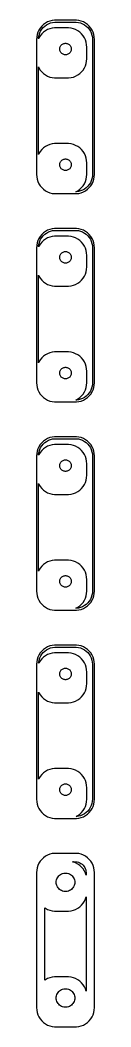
# Model space of a CAD drawing. Header units: metres. Extents: x -8 to 8, y 248 to 508.
import ezdxf

# ---------------------------------------------------------------- set-up
doc = ezdxf.new("R2010")
doc.units = ezdxf.units.M

msp = doc.modelspace()

# ---------------------------------------------------------------- linework, layer by layer
for p, q in [((-6.54507, 506.439), (-6.88153, 505.909)), ((-6.14484, 506.923), (-6.54507, 506.439)), ((-5.68712, 507.353), (-6.14484, 506.923)), ((-6.14056, 506.145), (-5.78035, 506.58)), ((-5.78035, 506.58), (-5.36839, 506.967)), ((-5.17912, 507.722), (-5.68712, 507.353)), ((-5.36839, 506.967), (-4.91121, 507.299)), ((-4.62889, 508.024), (-5.17912, 507.722)), ((-4.91121, 507.299), (-4.416, 507.572)), ((-4.04507, 508.255), (-4.62889, 508.024)), ((-4.416, 507.572), (-3.89056, 507.78)), ((-3.4369, 508.411), (-4.04507, 508.255)), ((-3.4369, 506.411), (-4.04507, 506.255)), ((-3.89056, 507.78), (-3.3432, 507.92)), ((-2.81395, 508.49), (-3.4369, 508.411)), ((-2.81395, 506.49), (-3.4369, 506.411)), ((-3.3432, 507.92), (-2.78255, 507.991)), ((2.81395, 508.49), (-2.81395, 508.49)), ((0.81395, 506.49), (-2.81395, 506.49)), ((-2.78255, 507.991), (2.78255, 507.991)), ((1.4369, 506.411), (0.81395, 506.49)), ((2.04507, 506.255), (1.4369, 506.411)), ((2.78255, 507.991), (3.3432, 507.92)), ((3.4369, 508.411), (2.81395, 508.49)), ((3.3432, 507.92), (3.89056, 507.78)), ((4.04507, 508.255), (3.4369, 508.411)), ((3.89056, 507.78), (4.416, 507.572)), ((4.62889, 508.024), (4.04507, 508.255)), ((4.416, 507.572), (4.91121, 507.299)), ((5.17912, 507.722), (4.62889, 508.024)), ((4.91121, 507.299), (5.36839, 506.967)), ((5.68712, 507.353), (5.17912, 507.722)), ((5.36839, 506.967), (5.78035, 506.58)), ((6.14484, 506.923), (5.68712, 507.353)), ((5.78035, 506.58), (6.14056, 506.145)), ((6.54507, 506.439), (6.14484, 506.923)), ((6.88153, 505.909), (6.54507, 506.439)), ((-7.46057, 504.127), (-7.5, 503.5)), ((-7.34291, 504.743), (-7.46057, 504.127)), ((-7.14888, 505.341), (-7.34291, 504.743)), ((-6.88153, 505.909), (-7.14888, 505.341)), ((-6.98859, 503.681), (-6.96451, 504.064)), ((-6.88153, 503.909), (-6.98859, 503.681)), ((-6.96451, 504.064), (-6.85861, 504.619)), ((-6.54507, 504.439), (-6.88153, 503.909)), ((-6.85861, 504.619), (-6.68399, 505.157)), ((-6.68399, 505.157), (-6.44337, 505.668)), ((-6.14484, 504.923), (-6.54507, 504.439)), ((-6.44337, 505.668), (-6.14056, 506.145)), ((-5.68712, 505.353), (-6.14484, 504.923)), ((-5.17912, 505.722), (-5.68712, 505.353)), ((-4.62889, 506.024), (-5.17912, 505.722)), ((-4.04507, 506.255), (-4.62889, 506.024)), ((2.62889, 506.024), (2.04507, 506.255)), ((3.17912, 505.722), (2.62889, 506.024)), ((3.68712, 505.353), (3.17912, 505.722)), ((4.14484, 504.923), (3.68712, 505.353)), ((4.54507, 504.439), (4.14484, 504.923)), ((4.88153, 503.909), (4.54507, 504.439)), ((5.14888, 503.341), (4.88153, 503.909)), ((6.14056, 506.145), (6.44337, 505.668)), ((6.44337, 505.668), (6.68399, 505.157)), ((6.68399, 505.157), (6.85861, 504.619)), ((6.85861, 504.619), (6.96451, 504.064)), ((7.14888, 505.341), (6.88153, 505.909)), ((6.96451, 504.064), (7, 503.5)), ((7.34291, 504.743), (7.14888, 505.341)), ((7.46057, 504.127), (7.34291, 504.743)), ((7.5, 503.5), (7.46057, 504.127)), ((-7.5, 503.5), (-7.5, 468.5)), ((-1.5, 501), (-1.48816, 501.188)), ((-1.48816, 501.188), (-1.45287, 501.373)), ((-1.45287, 501.373), (-1.39465, 501.552)), ((-1.39465, 501.552), (-1.31445, 501.723)), ((-1.31445, 501.723), (-1.21352, 501.882)), ((-1.21352, 501.882), (-1.09344, 502.027)), ((-1.09344, 502.027), (-0.956131, 502.156)), ((-0.956131, 502.156), (-0.803726, 502.266)), ((-0.803726, 502.266), (-0.638657, 502.357)), ((-0.638657, 502.357), (-0.463516, 502.427)), ((-0.463516, 502.427), (-0.281067, 502.473)), ((-0.281067, 502.473), (-0.094177, 502.497)), ((-0.094177, 502.497), (0.094177, 502.497)), ((0.094177, 502.497), (0.281067, 502.473)), ((0.281067, 502.473), (0.463516, 502.427)), ((0.463516, 502.427), (0.638657, 502.357)), ((0.638657, 502.357), (0.803726, 502.266)), ((0.803726, 502.266), (0.956131, 502.156)), ((0.956131, 502.156), (1.09344, 502.027)), ((1.09344, 502.027), (1.21352, 501.882)), ((1.21352, 501.882), (1.31445, 501.723)), ((1.31445, 501.723), (1.39465, 501.552)), ((1.39465, 501.552), (1.45287, 501.373)), ((1.45287, 501.373), (1.48816, 501.188)), ((1.48816, 501.188), (1.5, 501)), ((5.34291, 502.743), (5.14888, 503.341)), ((5.46057, 502.127), (5.34291, 502.743)), ((5.5, 501.5), (5.46057, 502.127)), ((5.5, 498.5), (5.5, 501.5)), ((7, 503.5), (7, 468.5)), ((7.5, 468.5), (7.5, 503.5)), ((-1.48816, 500.812), (-1.5, 501)), ((-1.45287, 500.627), (-1.48816, 500.812)), ((-1.39465, 500.448), (-1.45287, 500.627)), ((-1.31445, 500.277), (-1.39465, 500.448)), ((-1.21352, 500.118), (-1.31445, 500.277)), ((-1.09344, 499.973), (-1.21352, 500.118)), ((-0.956131, 499.844), (-1.09344, 499.973)), ((-0.803726, 499.734), (-0.956131, 499.844)), ((-0.638657, 499.643), (-0.803726, 499.734)), ((-0.463516, 499.573), (-0.638657, 499.643)), ((-0.281067, 499.527), (-0.463516, 499.573)), ((-0.094177, 499.503), (-0.281067, 499.527)), ((0.094177, 499.503), (-0.094177, 499.503)), ((0.281067, 499.527), (0.094177, 499.503)), ((0.463516, 499.573), (0.281067, 499.527)), ((0.638657, 499.643), (0.463516, 499.573)), ((0.803726, 499.734), (0.638657, 499.643)), ((0.956131, 499.844), (0.803726, 499.734)), ((1.09344, 499.973), (0.956131, 499.844)), ((1.21352, 500.118), (1.09344, 499.973)), ((1.31445, 500.277), (1.21352, 500.118)), ((1.39465, 500.448), (1.31445, 500.277)), ((1.45287, 500.627), (1.39465, 500.448)), ((1.48816, 500.812), (1.45287, 500.627)), ((1.5, 501), (1.48816, 500.812)), ((5.46057, 497.873), (5.5, 498.5)), ((-7, 473.657), (-7, 496.343)), ((-7, 496.343), (-6.88153, 496.091)), ((-6.88153, 496.091), (-6.54507, 495.561)), ((4.54507, 495.561), (4.88153, 496.091)), ((4.88153, 496.091), (5.14888, 496.659)), ((5.14888, 496.659), (5.34291, 497.257)), ((5.34291, 497.257), (5.46057, 497.873)), ((-6.54507, 495.561), (-6.14484, 495.077)), ((-6.14484, 495.077), (-5.68712, 494.647)), ((-5.68712, 494.647), (-5.17912, 494.278)), ((-5.17912, 494.278), (-4.62889, 493.976)), ((-4.62889, 493.976), (-4.04507, 493.745)), ((-4.04507, 493.745), (-3.4369, 493.589)), ((-3.4369, 493.589), (-2.81395, 493.51)), ((-2.81395, 493.51), (0.81395, 493.51)), ((0.81395, 493.51), (1.4369, 493.589)), ((1.4369, 493.589), (2.04507, 493.745)), ((2.04507, 493.745), (2.62889, 493.976)), ((2.62889, 493.976), (3.17912, 494.278)), ((3.17912, 494.278), (3.68712, 494.647)), ((3.68712, 494.647), (4.14484, 495.077)), ((4.14484, 495.077), (4.54507, 495.561)), ((-5.68712, 475.353), (-6.14484, 474.923)), ((-5.17912, 475.722), (-5.68712, 475.353)), ((-4.62889, 476.024), (-5.17912, 475.722)), ((-4.04507, 476.255), (-4.62889, 476.024)), ((-3.4369, 476.411), (-4.04507, 476.255)), ((-2.81395, 476.49), (-3.4369, 476.411)), ((0.81395, 476.49), (-2.81395, 476.49)), ((1.4369, 476.411), (0.81395, 476.49)), ((2.04507, 476.255), (1.4369, 476.411)), ((2.62889, 476.024), (2.04507, 476.255)), ((3.17912, 475.722), (2.62889, 476.024)), ((3.68712, 475.353), (3.17912, 475.722)), ((4.14484, 474.923), (3.68712, 475.353)), ((-6.88153, 473.909), (-7, 473.657)), ((-6.54507, 474.439), (-6.88153, 473.909)), ((-6.14484, 474.923), (-6.54507, 474.439)), ((-0.638657, 472.357), (-0.463516, 472.427)), ((-0.463516, 472.427), (-0.281067, 472.473)), ((-0.281067, 472.473), (-0.094177, 472.497)), ((-0.094177, 472.497), (0.094177, 472.497)), ((0.094177, 472.497), (0.281067, 472.473)), ((0.281067, 472.473), (0.463516, 472.427)), ((0.463516, 472.427), (0.638657, 472.357)), ((4.54507, 474.439), (4.14484, 474.923)), ((4.88153, 473.909), (4.54507, 474.439)), ((5.14888, 473.341), (4.88153, 473.909)), ((5.34291, 472.743), (5.14888, 473.341)), ((5.46057, 472.127), (5.34291, 472.743)), ((-1.5, 471), (-1.48816, 471.188)), ((-1.48816, 470.812), (-1.5, 471)), ((-1.48816, 471.188), (-1.45287, 471.373)), ((-1.45287, 470.627), (-1.48816, 470.812)), ((-1.45287, 471.373), (-1.39465, 471.552)), ((-1.39465, 470.448), (-1.45287, 470.627)), ((-1.39465, 471.552), (-1.31445, 471.723)), ((-1.31445, 470.277), (-1.39465, 470.448)), ((-1.31445, 471.723), (-1.21352, 471.882)), ((-1.21352, 470.118), (-1.31445, 470.277)), ((-1.21352, 471.882), (-1.09344, 472.027)), ((-1.09344, 469.973), (-1.21352, 470.118)), ((-1.09344, 472.027), (-0.956131, 472.156)), ((-0.956131, 469.844), (-1.09344, 469.973)), ((-0.956131, 472.156), (-0.803726, 472.266)), ((-0.803726, 469.734), (-0.956131, 469.844)), ((-0.803726, 472.266), (-0.638657, 472.357)), ((0.638657, 472.357), (0.803726, 472.266)), ((0.803726, 472.266), (0.956131, 472.156)), ((0.956131, 469.844), (0.803726, 469.734)), ((0.956131, 472.156), (1.09344, 472.027)), ((1.09344, 469.973), (0.956131, 469.844)), ((1.09344, 472.027), (1.21352, 471.882)), ((1.21352, 470.118), (1.09344, 469.973)), ((1.21352, 471.882), (1.31445, 471.723)), ((1.31445, 470.277), (1.21352, 470.118)), ((1.31445, 471.723), (1.39465, 471.552)), ((1.39465, 470.448), (1.31445, 470.277)), ((1.39465, 471.552), (1.45287, 471.373)), ((1.45287, 470.627), (1.39465, 470.448)), ((1.45287, 471.373), (1.48816, 471.188)), ((1.48816, 470.812), (1.45287, 470.627)), ((1.48816, 471.188), (1.5, 471)), ((1.5, 471), (1.48816, 470.812)), ((5.5, 471.5), (5.46057, 472.127)), ((5.5, 468.5), (5.5, 471.5)), ((-7.5, 468.5), (-7.46057, 467.873)), ((-7.46057, 467.873), (-7.34291, 467.257)), ((-7.34291, 467.257), (-7.14888, 466.659)), ((-0.638657, 469.643), (-0.803726, 469.734)), ((-0.463516, 469.573), (-0.638657, 469.643)), ((-0.281067, 469.527), (-0.463516, 469.573)), ((-0.094177, 469.503), (-0.281067, 469.527)), ((0.094177, 469.503), (-0.094177, 469.503)), ((0.281067, 469.527), (0.094177, 469.503)), ((0.463516, 469.573), (0.281067, 469.527)), ((0.638657, 469.643), (0.463516, 469.573)), ((0.803726, 469.734), (0.638657, 469.643)), ((5.14888, 466.659), (5.34291, 467.257)), ((5.34291, 467.257), (5.46057, 467.873)), ((5.46057, 467.873), (5.5, 468.5)), ((6.85861, 467.381), (6.68399, 466.843)), ((6.96451, 467.936), (6.85861, 467.381)), ((7, 468.5), (6.96451, 467.936)), ((7.14888, 466.659), (7.34291, 467.257)), ((7.34291, 467.257), (7.46057, 467.873)), ((7.46057, 467.873), (7.5, 468.5)), ((-7.14888, 466.659), (-6.88153, 466.091)), ((-6.88153, 466.091), (-6.54507, 465.561)), ((-6.54507, 465.561), (-6.14484, 465.077)), ((-6.14484, 465.077), (-5.68712, 464.647)), ((-5.68712, 464.647), (-5.17912, 464.278)), ((3.17912, 464.278), (3.68712, 464.647)), ((3.68712, 464.647), (4.14484, 465.077)), ((4.14484, 465.077), (4.54507, 465.561)), ((4.91121, 464.701), (4.416, 464.428)), ((4.54507, 465.561), (4.88153, 466.091)), ((4.88153, 466.091), (5.14888, 466.659)), ((5.36839, 465.033), (4.91121, 464.701)), ((5.17912, 464.278), (5.68712, 464.647)), ((5.78035, 465.42), (5.36839, 465.033)), ((5.68712, 464.647), (6.14484, 465.077)), ((6.14056, 465.855), (5.78035, 465.42)), ((6.44337, 466.332), (6.14056, 465.855)), ((6.14484, 465.077), (6.54507, 465.561)), ((6.68399, 466.843), (6.44337, 466.332)), ((6.54507, 465.561), (6.88153, 466.091)), ((6.88153, 466.091), (7.14888, 466.659)), ((-5.17912, 464.278), (-4.62889, 463.976)), ((-4.62889, 463.976), (-4.04507, 463.745)), ((-4.04507, 463.745), (-3.4369, 463.589)), ((-3.4369, 463.589), (-2.81395, 463.51)), ((-2.81395, 463.51), (2.81395, 463.51)), ((2.68895, 464.009), (3.17912, 464.278)), ((2.78255, 464.009), (2.68895, 464.009)), ((3.3432, 464.08), (2.78255, 464.009)), ((2.81395, 463.51), (3.4369, 463.589)), ((3.89056, 464.22), (3.3432, 464.08)), ((3.4369, 463.589), (4.04507, 463.745)), ((4.416, 464.428), (3.89056, 464.22)), ((4.04507, 463.745), (4.62889, 463.976)), ((4.62889, 463.976), (5.17912, 464.278)), ((-4.04507, 454.255), (-4.62889, 454.024)), ((-3.4369, 454.411), (-4.04507, 454.255)), ((-2.81395, 454.49), (-3.4369, 454.411)), ((2.81395, 454.49), (-2.81395, 454.49)), ((3.4369, 454.411), (2.81395, 454.49)), ((4.04507, 454.255), (3.4369, 454.411)), ((4.62889, 454.024), (4.04507, 454.255)), ((-6.88153, 451.909), (-7.14888, 451.341)), ((-6.54507, 452.439), (-6.88153, 451.909)), ((-6.68399, 451.157), (-6.44337, 451.668)), ((-6.14484, 452.923), (-6.54507, 452.439)), ((-6.44337, 451.668), (-6.14056, 452.145)), ((-5.68712, 453.353), (-6.14484, 452.923)), ((-6.14056, 452.145), (-5.78035, 452.58)), ((-5.78035, 452.58), (-5.36839, 452.967)), ((-5.17912, 453.722), (-5.68712, 453.353)), ((-5.17912, 451.722), (-5.68712, 451.353)), ((-5.36839, 452.967), (-4.91121, 453.299)), ((-4.62889, 454.024), (-5.17912, 453.722)), ((-4.62889, 452.024), (-5.17912, 451.722)), ((-4.91121, 453.299), (-4.416, 453.572)), ((-4.04507, 452.255), (-4.62889, 452.024)), ((-4.416, 453.572), (-3.89056, 453.78)), ((-3.4369, 452.411), (-4.04507, 452.255)), ((-3.89056, 453.78), (-3.3432, 453.92)), ((-2.81395, 452.49), (-3.4369, 452.411)), ((-3.3432, 453.92), (-2.78255, 453.991)), ((0.81395, 452.49), (-2.81395, 452.49)), ((-2.78255, 453.991), (2.78255, 453.991)), ((1.4369, 452.411), (0.81395, 452.49)), ((2.04507, 452.255), (1.4369, 452.411)), ((2.62889, 452.024), (2.04507, 452.255)), ((3.17912, 451.722), (2.62889, 452.024)), ((2.78255, 453.991), (3.3432, 453.92)), ((3.68712, 451.353), (3.17912, 451.722)), ((3.3432, 453.92), (3.89056, 453.78)), ((3.89056, 453.78), (4.416, 453.572)), ((4.416, 453.572), (4.91121, 453.299)), ((5.17912, 453.722), (4.62889, 454.024)), ((4.91121, 453.299), (5.36839, 452.967)), ((5.68712, 453.353), (5.17912, 453.722)), ((5.36839, 452.967), (5.78035, 452.58)), ((6.14484, 452.923), (5.68712, 453.353)), ((5.78035, 452.58), (6.14056, 452.145)), ((6.14056, 452.145), (6.44337, 451.668)), ((6.54507, 452.439), (6.14484, 452.923)), ((6.44337, 451.668), (6.68399, 451.157)), ((6.88153, 451.909), (6.54507, 452.439)), ((7.14888, 451.341), (6.88153, 451.909)), ((-7.46057, 450.127), (-7.5, 449.5)), ((-7.5, 449.5), (-7.5, 414.5)), ((-7.34291, 450.743), (-7.46057, 450.127)), ((-7.14888, 451.341), (-7.34291, 450.743)), ((-6.98859, 449.681), (-6.96451, 450.064)), ((-6.88153, 449.909), (-6.98859, 449.681)), ((-6.96451, 450.064), (-6.85861, 450.619)), ((-6.54507, 450.439), (-6.88153, 449.909)), ((-6.85861, 450.619), (-6.68399, 451.157)), ((-6.14484, 450.923), (-6.54507, 450.439)), ((-5.68712, 451.353), (-6.14484, 450.923)), ((4.14484, 450.923), (3.68712, 451.353)), ((4.54507, 450.439), (4.14484, 450.923)), ((4.88153, 449.909), (4.54507, 450.439)), ((5.14888, 449.341), (4.88153, 449.909)), ((5.34291, 448.743), (5.14888, 449.341)), ((6.68399, 451.157), (6.85861, 450.619)), ((6.85861, 450.619), (6.96451, 450.064)), ((6.96451, 450.064), (7, 449.5)), ((7, 449.5), (7, 414.5)), ((7.34291, 450.743), (7.14888, 451.341)), ((7.46057, 450.127), (7.34291, 450.743)), ((7.5, 449.5), (7.46057, 450.127)), ((7.5, 414.5), (7.5, 449.5)), ((-1.5, 447), (-1.48816, 447.188)), ((-1.48816, 446.812), (-1.5, 447)), ((-1.48816, 447.188), (-1.45287, 447.373)), ((-1.45287, 446.627), (-1.48816, 446.812)), ((-1.45287, 447.373), (-1.39465, 447.552)), ((-1.39465, 446.448), (-1.45287, 446.627)), ((-1.39465, 447.552), (-1.31445, 447.723)), ((-1.31445, 446.277), (-1.39465, 446.448)), ((-1.31445, 447.723), (-1.21352, 447.882)), ((-1.21352, 446.118), (-1.31445, 446.277)), ((-1.21352, 447.882), (-1.09344, 448.027)), ((-1.09344, 448.027), (-0.956131, 448.156)), ((-0.956131, 448.156), (-0.803726, 448.266)), ((-0.803726, 448.266), (-0.638657, 448.357)), ((-0.638657, 448.357), (-0.463516, 448.427)), ((-0.463516, 448.427), (-0.281067, 448.473)), ((-0.281067, 448.473), (-0.094177, 448.497)), ((-0.094177, 448.497), (0.094177, 448.497)), ((0.094177, 448.497), (0.281067, 448.473)), ((0.281067, 448.473), (0.463516, 448.427)), ((0.463516, 448.427), (0.638657, 448.357)), ((0.638657, 448.357), (0.803726, 448.266)), ((0.803726, 448.266), (0.956131, 448.156)), ((0.956131, 448.156), (1.09344, 448.027)), ((1.09344, 448.027), (1.21352, 447.882)), ((1.21352, 447.882), (1.31445, 447.723)), ((1.31445, 446.277), (1.21352, 446.118)), ((1.31445, 447.723), (1.39465, 447.552)), ((1.39465, 446.448), (1.31445, 446.277)), ((1.39465, 447.552), (1.45287, 447.373)), ((1.45287, 446.627), (1.39465, 446.448)), ((1.45287, 447.373), (1.48816, 447.188)), ((1.48816, 446.812), (1.45287, 446.627)), ((1.48816, 447.188), (1.5, 447)), ((1.5, 447), (1.48816, 446.812)), ((5.46057, 448.127), (5.34291, 448.743)), ((5.5, 447.5), (5.46057, 448.127)), ((5.5, 444.5), (5.5, 447.5)), ((-1.09344, 445.973), (-1.21352, 446.118)), ((-0.956131, 445.844), (-1.09344, 445.973)), ((-0.803726, 445.734), (-0.956131, 445.844)), ((-0.638657, 445.643), (-0.803726, 445.734)), ((-0.463516, 445.573), (-0.638657, 445.643)), ((-0.281067, 445.527), (-0.463516, 445.573)), ((-0.094177, 445.503), (-0.281067, 445.527)), ((0.094177, 445.503), (-0.094177, 445.503)), ((0.281067, 445.527), (0.094177, 445.503)), ((0.463516, 445.573), (0.281067, 445.527)), ((0.638657, 445.643), (0.463516, 445.573)), ((0.803726, 445.734), (0.638657, 445.643)), ((0.956131, 445.844), (0.803726, 445.734)), ((1.09344, 445.973), (0.956131, 445.844)), ((1.21352, 446.118), (1.09344, 445.973)), ((5.34291, 443.257), (5.46057, 443.873)), ((5.46057, 443.873), (5.5, 444.5)), ((-7, 419.657), (-7, 442.343)), ((-7, 442.343), (-6.88153, 442.091)), ((-6.88153, 442.091), (-6.54507, 441.561)), ((-6.54507, 441.561), (-6.14484, 441.077)), ((-6.14484, 441.077), (-5.68712, 440.647)), ((3.68712, 440.647), (4.14484, 441.077)), ((4.14484, 441.077), (4.54507, 441.561)), ((4.54507, 441.561), (4.88153, 442.091)), ((4.88153, 442.091), (5.14888, 442.659)), ((5.14888, 442.659), (5.34291, 443.257)), ((-5.68712, 440.647), (-5.17912, 440.278)), ((-5.17912, 440.278), (-4.62889, 439.976)), ((-4.62889, 439.976), (-4.04507, 439.745)), ((-4.04507, 439.745), (-3.4369, 439.589)), ((-3.4369, 439.589), (-2.81395, 439.51)), ((-2.81395, 439.51), (0.81395, 439.51)), ((0.81395, 439.51), (1.4369, 439.589)), ((1.4369, 439.589), (2.04507, 439.745)), ((2.04507, 439.745), (2.62889, 439.976)), ((2.62889, 439.976), (3.17912, 440.278)), ((3.17912, 440.278), (3.68712, 440.647)), ((-6.54507, 420.439), (-6.88153, 419.909)), ((-6.14484, 420.923), (-6.54507, 420.439)), ((-5.68712, 421.353), (-6.14484, 420.923)), ((-5.17912, 421.722), (-5.68712, 421.353)), ((-4.62889, 422.024), (-5.17912, 421.722)), ((-4.04507, 422.255), (-4.62889, 422.024)), ((-3.4369, 422.411), (-4.04507, 422.255)), ((-2.81395, 422.49), (-3.4369, 422.411)), ((0.81395, 422.49), (-2.81395, 422.49)), ((1.4369, 422.411), (0.81395, 422.49)), ((2.04507, 422.255), (1.4369, 422.411)), ((2.62889, 422.024), (2.04507, 422.255)), ((3.17912, 421.722), (2.62889, 422.024)), ((3.68712, 421.353), (3.17912, 421.722)), ((4.14484, 420.923), (3.68712, 421.353)), ((4.54507, 420.439), (4.14484, 420.923)), ((4.88153, 419.909), (4.54507, 420.439)), ((-6.88153, 419.909), (-7, 419.657)), ((-1.39465, 417.552), (-1.31445, 417.723)), ((-1.31445, 417.723), (-1.21352, 417.882)), ((-1.21352, 417.882), (-1.09344, 418.027)), ((-1.09344, 418.027), (-0.956131, 418.156)), ((-0.956131, 418.156), (-0.803726, 418.266)), ((-0.803726, 418.266), (-0.638657, 418.357)), ((-0.638657, 418.357), (-0.463516, 418.427)), ((-0.463516, 418.427), (-0.281067, 418.473)), ((-0.281067, 418.473), (-0.094177, 418.497)), ((-0.094177, 418.497), (0.094177, 418.497)), ((0.094177, 418.497), (0.281067, 418.473)), ((0.281067, 418.473), (0.463516, 418.427)), ((0.463516, 418.427), (0.638657, 418.357)), ((0.638657, 418.357), (0.803726, 418.266)), ((0.803726, 418.266), (0.956131, 418.156)), ((0.956131, 418.156), (1.09344, 418.027)), ((1.09344, 418.027), (1.21352, 417.882)), ((1.21352, 417.882), (1.31445, 417.723)), ((1.31445, 417.723), (1.39465, 417.552)), ((5.14888, 419.341), (4.88153, 419.909)), ((5.34291, 418.743), (5.14888, 419.341)), ((5.46057, 418.127), (5.34291, 418.743)), ((5.5, 417.5), (5.46057, 418.127)), ((-1.5, 417), (-1.48816, 417.188)), ((-1.48816, 416.812), (-1.5, 417)), ((-1.48816, 417.188), (-1.45287, 417.373)), ((-1.45287, 416.627), (-1.48816, 416.812)), ((-1.45287, 417.373), (-1.39465, 417.552)), ((-1.39465, 416.448), (-1.45287, 416.627)), ((-1.31445, 416.277), (-1.39465, 416.448)), ((-1.21352, 416.118), (-1.31445, 416.277)), ((-1.09344, 415.973), (-1.21352, 416.118)), ((-0.956131, 415.844), (-1.09344, 415.973)), ((-0.803726, 415.734), (-0.956131, 415.844)), ((-0.638657, 415.643), (-0.803726, 415.734)), ((-0.463516, 415.573), (-0.638657, 415.643)), ((-0.281067, 415.527), (-0.463516, 415.573)), ((-0.094177, 415.503), (-0.281067, 415.527)), ((0.094177, 415.503), (-0.094177, 415.503)), ((0.281067, 415.527), (0.094177, 415.503)), ((0.463516, 415.573), (0.281067, 415.527)), ((0.638657, 415.643), (0.463516, 415.573)), ((0.803726, 415.734), (0.638657, 415.643)), ((0.956131, 415.844), (0.803726, 415.734)), ((1.09344, 415.973), (0.956131, 415.844)), ((1.21352, 416.118), (1.09344, 415.973)), ((1.31445, 416.277), (1.21352, 416.118)), ((1.39465, 416.448), (1.31445, 416.277)), ((1.39465, 417.552), (1.45287, 417.373)), ((1.45287, 416.627), (1.39465, 416.448)), ((1.45287, 417.373), (1.48816, 417.188)), ((1.48816, 416.812), (1.45287, 416.627)), ((1.48816, 417.188), (1.5, 417)), ((1.5, 417), (1.48816, 416.812)), ((5.5, 414.5), (5.5, 417.5)), ((-7.5, 414.5), (-7.46057, 413.873)), ((-7.46057, 413.873), (-7.34291, 413.257)), ((-7.34291, 413.257), (-7.14888, 412.659)), ((-7.14888, 412.659), (-6.88153, 412.091)), ((4.88153, 412.091), (5.14888, 412.659)), ((5.14888, 412.659), (5.34291, 413.257)), ((5.34291, 413.257), (5.46057, 413.873)), ((5.46057, 413.873), (5.5, 414.5)), ((6.68399, 412.843), (6.44337, 412.332)), ((6.85861, 413.381), (6.68399, 412.843)), ((6.96451, 413.936), (6.85861, 413.381)), ((6.88153, 412.091), (7.14888, 412.659)), ((7, 414.5), (6.96451, 413.936)), ((7.14888, 412.659), (7.34291, 413.257)), ((7.34291, 413.257), (7.46057, 413.873)), ((7.46057, 413.873), (7.5, 414.5)), ((-6.88153, 412.091), (-6.54507, 411.561)), ((-6.54507, 411.561), (-6.14484, 411.077)), ((-6.14484, 411.077), (-5.68712, 410.647)), ((-5.68712, 410.647), (-5.17912, 410.278)), ((-5.17912, 410.278), (-4.62889, 409.976)), ((-4.62889, 409.976), (-4.04507, 409.745)), ((-4.04507, 409.745), (-3.4369, 409.589)), ((2.68895, 410.009), (3.17912, 410.278)), ((2.78255, 410.009), (2.68895, 410.009)), ((3.3432, 410.08), (2.78255, 410.009)), ((3.17912, 410.278), (3.68712, 410.647)), ((3.89056, 410.22), (3.3432, 410.08)), ((3.4369, 409.589), (4.04507, 409.745)), ((3.68712, 410.647), (4.14484, 411.077)), ((4.416, 410.428), (3.89056, 410.22)), ((4.04507, 409.745), (4.62889, 409.976)), ((4.14484, 411.077), (4.54507, 411.561)), ((4.91121, 410.701), (4.416, 410.428)), ((4.54507, 411.561), (4.88153, 412.091)), ((4.62889, 409.976), (5.17912, 410.278)), ((5.36839, 411.033), (4.91121, 410.701)), ((5.17912, 410.278), (5.68712, 410.647)), ((5.78035, 411.42), (5.36839, 411.033)), ((5.68712, 410.647), (6.14484, 411.077)), ((6.14056, 411.855), (5.78035, 411.42)), ((6.44337, 412.332), (6.14056, 411.855)), ((6.14484, 411.077), (6.54507, 411.561)), ((6.54507, 411.561), (6.88153, 412.091)), ((-3.4369, 409.589), (-2.81395, 409.51)), ((-2.81395, 409.51), (2.81395, 409.51)), ((2.81395, 409.51), (3.4369, 409.589)), ((-5.68712, 399.353), (-6.14484, 398.923)), ((-5.17912, 399.722), (-5.68712, 399.353)), ((-4.62889, 400.024), (-5.17912, 399.722)), ((-4.91121, 399.299), (-4.416, 399.572)), ((-4.04507, 400.255), (-4.62889, 400.024)), ((-4.416, 399.572), (-3.89056, 399.78)), ((-3.4369, 400.411), (-4.04507, 400.255)), ((-3.89056, 399.78), (-3.3432, 399.92)), ((-2.81395, 400.49), (-3.4369, 400.411)), ((-3.3432, 399.92), (-2.78255, 399.991)), ((2.81395, 400.49), (-2.81395, 400.49)), ((-2.78255, 399.991), (2.78255, 399.991)), ((2.78255, 399.991), (3.3432, 399.92)), ((3.4369, 400.411), (2.81395, 400.49)), ((3.3432, 399.92), (3.89056, 399.78)), ((4.04507, 400.255), (3.4369, 400.411)), ((3.89056, 399.78), (4.416, 399.572)), ((4.62889, 400.024), (4.04507, 400.255)), ((4.416, 399.572), (4.91121, 399.299)), ((5.17912, 399.722), (4.62889, 400.024)), ((5.68712, 399.353), (5.17912, 399.722)), ((6.14484, 398.923), (5.68712, 399.353)), ((-7.34291, 396.743), (-7.46057, 396.127)), ((-7.14888, 397.341), (-7.34291, 396.743)), ((-6.88153, 397.909), (-7.14888, 397.341)), ((-6.54507, 398.439), (-6.88153, 397.909)), ((-6.85861, 396.619), (-6.68399, 397.157)), ((-6.68399, 397.157), (-6.44337, 397.668)), ((-6.14484, 398.923), (-6.54507, 398.439)), ((-6.14484, 396.923), (-6.54507, 396.439)), ((-6.44337, 397.668), (-6.14056, 398.145)), ((-5.68712, 397.353), (-6.14484, 396.923)), ((-6.14056, 398.145), (-5.78035, 398.58)), ((-5.78035, 398.58), (-5.36839, 398.967)), ((-5.17912, 397.722), (-5.68712, 397.353)), ((-5.36839, 398.967), (-4.91121, 399.299)), ((-4.62889, 398.024), (-5.17912, 397.722)), ((-4.04507, 398.255), (-4.62889, 398.024)), ((-3.4369, 398.411), (-4.04507, 398.255)), ((-2.81395, 398.49), (-3.4369, 398.411)), ((0.81395, 398.49), (-2.81395, 398.49)), ((1.4369, 398.411), (0.81395, 398.49)), ((2.04507, 398.255), (1.4369, 398.411)), ((2.62889, 398.024), (2.04507, 398.255)), ((3.17912, 397.722), (2.62889, 398.024)), ((3.68712, 397.353), (3.17912, 397.722)), ((4.14484, 396.923), (3.68712, 397.353)), ((4.54507, 396.439), (4.14484, 396.923)), ((4.91121, 399.299), (5.36839, 398.967)), ((5.36839, 398.967), (5.78035, 398.58)), ((5.78035, 398.58), (6.14056, 398.145)), ((6.14056, 398.145), (6.44337, 397.668)), ((6.54507, 398.439), (6.14484, 398.923)), ((6.44337, 397.668), (6.68399, 397.157)), ((6.88153, 397.909), (6.54507, 398.439)), ((6.68399, 397.157), (6.85861, 396.619)), ((7.14888, 397.341), (6.88153, 397.909)), ((7.34291, 396.743), (7.14888, 397.341)), ((7.46057, 396.127), (7.34291, 396.743)), ((-7.46057, 396.127), (-7.5, 395.5)), ((-7.5, 395.5), (-7.5, 360.5)), ((-6.98859, 395.681), (-6.96451, 396.064)), ((-6.88153, 395.909), (-6.98859, 395.681)), ((-6.96451, 396.064), (-6.85861, 396.619)), ((-6.54507, 396.439), (-6.88153, 395.909)), ((-1.09344, 394.027), (-0.956131, 394.156)), ((-0.956131, 394.156), (-0.803726, 394.266)), ((-0.803726, 394.266), (-0.638657, 394.357)), ((-0.638657, 394.357), (-0.463516, 394.427)), ((-0.463516, 394.427), (-0.281067, 394.473)), ((-0.281067, 394.473), (-0.094177, 394.497)), ((-0.094177, 394.497), (0.094177, 394.497)), ((0.094177, 394.497), (0.281067, 394.473)), ((0.281067, 394.473), (0.463516, 394.427)), ((0.463516, 394.427), (0.638657, 394.357)), ((0.638657, 394.357), (0.803726, 394.266)), ((0.803726, 394.266), (0.956131, 394.156)), ((0.956131, 394.156), (1.09344, 394.027)), ((4.88153, 395.909), (4.54507, 396.439)), ((5.14888, 395.341), (4.88153, 395.909)), ((5.34291, 394.743), (5.14888, 395.341)), ((5.46057, 394.127), (5.34291, 394.743)), ((5.5, 393.5), (5.46057, 394.127)), ((6.85861, 396.619), (6.96451, 396.064)), ((6.96451, 396.064), (7, 395.5)), ((7, 395.5), (7, 360.5)), ((7.5, 395.5), (7.46057, 396.127)), ((7.5, 360.5), (7.5, 395.5)), ((-1.5, 393), (-1.48816, 393.188)), ((-1.48816, 392.812), (-1.5, 393)), ((-1.48816, 393.188), (-1.45287, 393.373)), ((-1.45287, 392.627), (-1.48816, 392.812)), ((-1.45287, 393.373), (-1.39465, 393.552)), ((-1.39465, 392.448), (-1.45287, 392.627)), ((-1.39465, 393.552), (-1.31445, 393.723)), ((-1.31445, 392.277), (-1.39465, 392.448)), ((-1.31445, 393.723), (-1.21352, 393.882)), ((-1.21352, 392.118), (-1.31445, 392.277)), ((-1.21352, 393.882), (-1.09344, 394.027)), ((-1.09344, 391.973), (-1.21352, 392.118)), ((-0.956131, 391.844), (-1.09344, 391.973)), ((-0.803726, 391.734), (-0.956131, 391.844)), ((-0.638657, 391.643), (-0.803726, 391.734)), ((-0.463516, 391.573), (-0.638657, 391.643)), ((-0.281067, 391.527), (-0.463516, 391.573)), ((-0.094177, 391.503), (-0.281067, 391.527)), ((0.094177, 391.503), (-0.094177, 391.503)), ((0.281067, 391.527), (0.094177, 391.503)), ((0.463516, 391.573), (0.281067, 391.527)), ((0.638657, 391.643), (0.463516, 391.573)), ((0.803726, 391.734), (0.638657, 391.643)), ((0.956131, 391.844), (0.803726, 391.734)), ((1.09344, 391.973), (0.956131, 391.844)), ((1.09344, 394.027), (1.21352, 393.882)), ((1.21352, 392.118), (1.09344, 391.973)), ((1.21352, 393.882), (1.31445, 393.723)), ((1.31445, 392.277), (1.21352, 392.118)), ((1.31445, 393.723), (1.39465, 393.552)), ((1.39465, 392.448), (1.31445, 392.277)), ((1.39465, 393.552), (1.45287, 393.373)), ((1.45287, 392.627), (1.39465, 392.448)), ((1.45287, 393.373), (1.48816, 393.188)), ((1.48816, 392.812), (1.45287, 392.627)), ((1.48816, 393.188), (1.5, 393)), ((1.5, 393), (1.48816, 392.812)), ((5.5, 390.5), (5.5, 393.5)), ((5.14888, 388.659), (5.34291, 389.257)), ((5.34291, 389.257), (5.46057, 389.873)), ((5.46057, 389.873), (5.5, 390.5)), ((-7, 365.657), (-7, 388.343)), ((-7, 388.343), (-6.88153, 388.091)), ((-6.88153, 388.091), (-6.54507, 387.561)), ((-6.54507, 387.561), (-6.14484, 387.077)), ((-6.14484, 387.077), (-5.68712, 386.647)), ((-5.68712, 386.647), (-5.17912, 386.278)), ((-5.17912, 386.278), (-4.62889, 385.976)), ((2.62889, 385.976), (3.17912, 386.278)), ((3.17912, 386.278), (3.68712, 386.647)), ((3.68712, 386.647), (4.14484, 387.077)), ((4.14484, 387.077), (4.54507, 387.561)), ((4.54507, 387.561), (4.88153, 388.091)), ((4.88153, 388.091), (5.14888, 388.659)), ((-4.62889, 385.976), (-4.04507, 385.745)), ((-4.04507, 385.745), (-3.4369, 385.589)), ((-3.4369, 385.589), (-2.81395, 385.51)), ((-2.81395, 385.51), (0.81395, 385.51)), ((0.81395, 385.51), (1.4369, 385.589)), ((1.4369, 385.589), (2.04507, 385.745)), ((2.04507, 385.745), (2.62889, 385.976)), ((-4.62889, 368.024), (-5.17912, 367.722)), ((-4.04507, 368.255), (-4.62889, 368.024)), ((-3.4369, 368.411), (-4.04507, 368.255)), ((-2.81395, 368.49), (-3.4369, 368.411)), ((0.81395, 368.49), (-2.81395, 368.49)), ((1.4369, 368.411), (0.81395, 368.49)), ((2.04507, 368.255), (1.4369, 368.411)), ((2.62889, 368.024), (2.04507, 368.255)), ((3.17912, 367.722), (2.62889, 368.024)), ((-6.88153, 365.909), (-7, 365.657)), ((-6.54507, 366.439), (-6.88153, 365.909)), ((-6.14484, 366.923), (-6.54507, 366.439)), ((-5.68712, 367.353), (-6.14484, 366.923)), ((-5.17912, 367.722), (-5.68712, 367.353)), ((3.68712, 367.353), (3.17912, 367.722)), ((4.14484, 366.923), (3.68712, 367.353)), ((4.54507, 366.439), (4.14484, 366.923)), ((4.88153, 365.909), (4.54507, 366.439)), ((5.14888, 365.341), (4.88153, 365.909)), ((-1.5, 363), (-1.48816, 363.188)), ((-1.48816, 362.812), (-1.5, 363)), ((-1.48816, 363.188), (-1.45287, 363.373)), ((-1.45287, 362.627), (-1.48816, 362.812)), ((-1.45287, 363.373), (-1.39465, 363.552)), ((-1.39465, 363.552), (-1.31445, 363.723)), ((-1.31445, 363.723), (-1.21352, 363.882)), ((-1.21352, 363.882), (-1.09344, 364.027)), ((-1.09344, 364.027), (-0.956131, 364.156)), ((-0.956131, 364.156), (-0.803726, 364.266)), ((-0.803726, 364.266), (-0.638657, 364.357)), ((-0.638657, 364.357), (-0.463516, 364.427)), ((-0.463516, 364.427), (-0.281067, 364.473)), ((-0.281067, 364.473), (-0.094177, 364.497)), ((-0.094177, 364.497), (0.094177, 364.497)), ((0.094177, 364.497), (0.281067, 364.473)), ((0.281067, 364.473), (0.463516, 364.427)), ((0.463516, 364.427), (0.638657, 364.357)), ((0.638657, 364.357), (0.803726, 364.266)), ((0.803726, 364.266), (0.956131, 364.156)), ((0.956131, 364.156), (1.09344, 364.027)), ((1.09344, 364.027), (1.21352, 363.882)), ((1.21352, 363.882), (1.31445, 363.723)), ((1.31445, 363.723), (1.39465, 363.552)), ((1.39465, 363.552), (1.45287, 363.373)), ((1.45287, 363.373), (1.48816, 363.188)), ((1.48816, 362.812), (1.45287, 362.627)), ((1.48816, 363.188), (1.5, 363)), ((1.5, 363), (1.48816, 362.812)), ((5.34291, 364.743), (5.14888, 365.341)), ((5.46057, 364.127), (5.34291, 364.743)), ((5.5, 363.5), (5.46057, 364.127)), ((5.5, 360.5), (5.5, 363.5)), ((-7.5, 360.5), (-7.46057, 359.873)), ((-1.39465, 362.448), (-1.45287, 362.627)), ((-1.31445, 362.277), (-1.39465, 362.448)), ((-1.21352, 362.118), (-1.31445, 362.277)), ((-1.09344, 361.973), (-1.21352, 362.118)), ((-0.956131, 361.844), (-1.09344, 361.973)), ((-0.803726, 361.734), (-0.956131, 361.844)), ((-0.638657, 361.643), (-0.803726, 361.734)), ((-0.463516, 361.573), (-0.638657, 361.643)), ((-0.281067, 361.527), (-0.463516, 361.573)), ((-0.094177, 361.503), (-0.281067, 361.527)), ((0.094177, 361.503), (-0.094177, 361.503)), ((0.281067, 361.527), (0.094177, 361.503)), ((0.463516, 361.573), (0.281067, 361.527)), ((0.638657, 361.643), (0.463516, 361.573)), ((0.803726, 361.734), (0.638657, 361.643)), ((0.956131, 361.844), (0.803726, 361.734)), ((1.09344, 361.973), (0.956131, 361.844)), ((1.21352, 362.118), (1.09344, 361.973)), ((1.31445, 362.277), (1.21352, 362.118)), ((1.39465, 362.448), (1.31445, 362.277)), ((1.45287, 362.627), (1.39465, 362.448)), ((5.46057, 359.873), (5.5, 360.5)), ((7, 360.5), (6.96451, 359.936)), ((7.46057, 359.873), (7.5, 360.5)), ((-7.46057, 359.873), (-7.34291, 359.257)), ((-7.34291, 359.257), (-7.14888, 358.659)), ((-7.14888, 358.659), (-6.88153, 358.091)), ((-6.88153, 358.091), (-6.54507, 357.561)), ((-6.54507, 357.561), (-6.14484, 357.077)), ((4.14484, 357.077), (4.54507, 357.561)), ((4.54507, 357.561), (4.88153, 358.091)), ((4.88153, 358.091), (5.14888, 358.659)), ((5.14888, 358.659), (5.34291, 359.257)), ((5.34291, 359.257), (5.46057, 359.873)), ((6.14056, 357.855), (5.78035, 357.42)), ((6.44337, 358.332), (6.14056, 357.855)), ((6.14484, 357.077), (6.54507, 357.561)), ((6.68399, 358.843), (6.44337, 358.332)), ((6.54507, 357.561), (6.88153, 358.091)), ((6.85861, 359.381), (6.68399, 358.843)), ((6.96451, 359.936), (6.85861, 359.381)), ((6.88153, 358.091), (7.14888, 358.659)), ((7.14888, 358.659), (7.34291, 359.257)), ((7.34291, 359.257), (7.46057, 359.873)), ((-6.14484, 357.077), (-5.68712, 356.647)), ((-5.68712, 356.647), (-5.17912, 356.278)), ((-5.17912, 356.278), (-4.62889, 355.976)), ((-4.62889, 355.976), (-4.04507, 355.745)), ((-4.04507, 355.745), (-3.4369, 355.589)), ((-3.4369, 355.589), (-2.81395, 355.51)), ((-2.81395, 355.51), (2.81395, 355.51)), ((2.68895, 356.009), (3.17912, 356.278)), ((2.78255, 356.009), (2.68895, 356.009)), ((3.3432, 356.08), (2.78255, 356.009)), ((2.81395, 355.51), (3.4369, 355.589)), ((3.17912, 356.278), (3.68712, 356.647)), ((3.89056, 356.22), (3.3432, 356.08)), ((3.4369, 355.589), (4.04507, 355.745)), ((3.68712, 356.647), (4.14484, 357.077)), ((4.416, 356.428), (3.89056, 356.22)), ((4.04507, 355.745), (4.62889, 355.976)), ((4.91121, 356.701), (4.416, 356.428)), ((4.62889, 355.976), (5.17912, 356.278)), ((5.36839, 357.033), (4.91121, 356.701)), ((5.17912, 356.278), (5.68712, 356.647)), ((5.78035, 357.42), (5.36839, 357.033)), ((5.68712, 356.647), (6.14484, 357.077)), ((-6.14484, 344.923), (-6.54507, 344.439)), ((-5.68712, 345.353), (-6.14484, 344.923)), ((-6.11511, 344.127), (-5.75742, 344.559)), ((-5.75742, 344.559), (-5.34834, 344.943)), ((-5.17912, 345.722), (-5.68712, 345.353)), ((-5.34834, 344.943), (-4.89436, 345.273)), ((-4.62889, 346.024), (-5.17912, 345.722)), ((-4.89436, 345.273), (-4.4026, 345.543)), ((-4.04507, 346.255), (-4.62889, 346.024)), ((-4.4026, 345.543), (-3.88084, 345.75)), ((-3.4369, 346.411), (-4.04507, 346.255)), ((-3.88084, 345.75), (-3.33731, 345.889)), ((-2.81395, 346.49), (-3.4369, 346.411)), ((-3.33731, 345.889), (-2.78058, 345.96)), ((2.81395, 346.49), (-2.81395, 346.49)), ((-2.78058, 345.96), (2.78058, 345.96)), ((2.78058, 345.96), (3.33731, 345.889)), ((3.4369, 346.411), (2.81395, 346.49)), ((3.33731, 345.889), (3.88084, 345.75)), ((4.04507, 346.255), (3.4369, 346.411)), ((3.88084, 345.75), (4.4026, 345.543)), ((4.62889, 346.024), (4.04507, 346.255)), ((4.4026, 345.543), (4.89436, 345.273)), ((5.17912, 345.722), (4.62889, 346.024)), ((4.89436, 345.273), (5.34834, 344.943)), ((5.68712, 345.353), (5.17912, 345.722)), ((5.34834, 344.943), (5.75742, 344.559)), ((6.14484, 344.923), (5.68712, 345.353)), ((5.75742, 344.559), (6.11511, 344.127)), ((6.54507, 344.439), (6.14484, 344.923)), ((-7.46057, 342.127), (-7.5, 341.5)), ((-7.34291, 342.743), (-7.46057, 342.127)), ((-7.14888, 343.341), (-7.34291, 342.743)), ((-6.88153, 343.909), (-7.14888, 343.341)), ((-6.95227, 341.758), (-6.9333, 342.06)), ((-6.88153, 341.909), (-6.95227, 341.758)), ((-6.9333, 342.06), (-6.82814, 342.611)), ((-6.54507, 344.439), (-6.88153, 343.909)), ((-6.54507, 342.439), (-6.88153, 341.909)), ((-6.82814, 342.611), (-6.65474, 343.145)), ((-6.65474, 343.145), (-6.4158, 343.653)), ((-6.14484, 342.923), (-6.54507, 342.439)), ((-6.4158, 343.653), (-6.11511, 344.127)), ((-5.68712, 343.353), (-6.14484, 342.923)), ((-5.17912, 343.722), (-5.68712, 343.353)), ((-4.62889, 344.024), (-5.17912, 343.722)), ((-4.04507, 344.255), (-4.62889, 344.024)), ((-3.4369, 344.411), (-4.04507, 344.255)), ((-2.81395, 344.49), (-3.4369, 344.411)), ((0.81395, 344.49), (-2.81395, 344.49)), ((1.4369, 344.411), (0.81395, 344.49)), ((2.04507, 344.255), (1.4369, 344.411)), ((2.62889, 344.024), (2.04507, 344.255)), ((3.17912, 343.722), (2.62889, 344.024)), ((3.68712, 343.353), (3.17912, 343.722)), ((4.14484, 342.923), (3.68712, 343.353)), ((4.54507, 342.439), (4.14484, 342.923)), ((4.88153, 341.909), (4.54507, 342.439)), ((5.14888, 341.341), (4.88153, 341.909)), ((6.11511, 344.127), (6.4158, 343.653)), ((6.4158, 343.653), (6.65474, 343.145)), ((6.88153, 343.909), (6.54507, 344.439)), ((6.65474, 343.145), (6.82814, 342.611)), ((6.82814, 342.611), (6.9333, 342.06)), ((7.14888, 343.341), (6.88153, 343.909)), ((6.9333, 342.06), (6.96854, 341.5)), ((7.34291, 342.743), (7.14888, 343.341)), ((7.46057, 342.127), (7.34291, 342.743)), ((7.5, 341.5), (7.46057, 342.127)), ((-7.5, 341.5), (-7.5, 306.5)), ((-1.48816, 339.188), (-1.45287, 339.373)), ((-1.45287, 339.373), (-1.39465, 339.552)), ((-1.39465, 339.552), (-1.31445, 339.723)), ((-1.31445, 339.723), (-1.21352, 339.882)), ((-1.21352, 339.882), (-1.09344, 340.027)), ((-1.09344, 340.027), (-0.956131, 340.156)), ((-0.956131, 340.156), (-0.803726, 340.266)), ((-0.803726, 340.266), (-0.638657, 340.357)), ((-0.638657, 340.357), (-0.463516, 340.427)), ((-0.463516, 340.427), (-0.281067, 340.473)), ((-0.281067, 340.473), (-0.094177, 340.497)), ((-0.094177, 340.497), (0.094177, 340.497)), ((0.094177, 340.497), (0.281067, 340.473)), ((0.281067, 340.473), (0.463516, 340.427)), ((0.463516, 340.427), (0.638657, 340.357)), ((0.638657, 340.357), (0.803726, 340.266)), ((0.803726, 340.266), (0.956131, 340.156)), ((0.956131, 340.156), (1.09344, 340.027)), ((1.09344, 340.027), (1.21352, 339.882)), ((1.21352, 339.882), (1.31445, 339.723)), ((1.31445, 339.723), (1.39465, 339.552)), ((1.39465, 339.552), (1.45287, 339.373)), ((1.45287, 339.373), (1.48816, 339.188)), ((5.34291, 340.743), (5.14888, 341.341)), ((5.46057, 340.127), (5.34291, 340.743)), ((5.5, 339.5), (5.46057, 340.127)), ((5.5, 336.5), (5.5, 339.5)), ((6.96854, 341.5), (6.96854, 306.5)), ((7.5, 306.5), (7.5, 341.5)), ((-1.5, 339), (-1.48816, 339.188)), ((-1.48816, 338.812), (-1.5, 339)), ((-1.45287, 338.627), (-1.48816, 338.812)), ((-1.39465, 338.448), (-1.45287, 338.627)), ((-1.31445, 338.277), (-1.39465, 338.448)), ((-1.21352, 338.118), (-1.31445, 338.277)), ((-1.09344, 337.973), (-1.21352, 338.118)), ((-0.956131, 337.844), (-1.09344, 337.973)), ((-0.803726, 337.734), (-0.956131, 337.844)), ((-0.638657, 337.643), (-0.803726, 337.734)), ((-0.463516, 337.573), (-0.638657, 337.643)), ((-0.281067, 337.527), (-0.463516, 337.573)), ((-0.094177, 337.503), (-0.281067, 337.527)), ((0.094177, 337.503), (-0.094177, 337.503)), ((0.281067, 337.527), (0.094177, 337.503)), ((0.463516, 337.573), (0.281067, 337.527)), ((0.638657, 337.643), (0.463516, 337.573)), ((0.803726, 337.734), (0.638657, 337.643)), ((0.956131, 337.844), (0.803726, 337.734)), ((1.09344, 337.973), (0.956131, 337.844)), ((1.21352, 338.118), (1.09344, 337.973)), ((1.31445, 338.277), (1.21352, 338.118)), ((1.39465, 338.448), (1.31445, 338.277)), ((1.45287, 338.627), (1.39465, 338.448)), ((1.48816, 338.812), (1.45287, 338.627)), ((1.48816, 339.188), (1.5, 339)), ((1.5, 339), (1.48816, 338.812)), ((-6.96854, 311.724), (-6.96854, 334.276)), ((-6.96854, 334.276), (-6.88153, 334.091)), ((-6.88153, 334.091), (-6.54507, 333.561)), ((4.54507, 333.561), (4.88153, 334.091)), ((4.88153, 334.091), (5.14888, 334.659)), ((5.14888, 334.659), (5.34291, 335.257)), ((5.34291, 335.257), (5.46057, 335.873)), ((5.46057, 335.873), (5.5, 336.5)), ((-6.54507, 333.561), (-6.14484, 333.077)), ((-6.14484, 333.077), (-5.68712, 332.647)), ((-5.68712, 332.647), (-5.17912, 332.278)), ((-5.17912, 332.278), (-4.62889, 331.976)), ((-4.62889, 331.976), (-4.04507, 331.745)), ((-4.04507, 331.745), (-3.4369, 331.589)), ((-3.4369, 331.589), (-2.81395, 331.51)), ((-2.81395, 331.51), (0.81395, 331.51)), ((0.81395, 331.51), (1.4369, 331.589)), ((1.4369, 331.589), (2.04507, 331.745)), ((2.04507, 331.745), (2.62889, 331.976)), ((2.62889, 331.976), (3.17912, 332.278)), ((3.17912, 332.278), (3.68712, 332.647)), ((3.68712, 332.647), (4.14484, 333.077)), ((4.14484, 333.077), (4.54507, 333.561)), ((-5.68712, 313.353), (-6.14484, 312.923)), ((-5.17912, 313.722), (-5.68712, 313.353)), ((-4.62889, 314.024), (-5.17912, 313.722)), ((-4.04507, 314.255), (-4.62889, 314.024)), ((-3.4369, 314.411), (-4.04507, 314.255)), ((-2.81395, 314.49), (-3.4369, 314.411)), ((0.81395, 314.49), (-2.81395, 314.49)), ((1.4369, 314.411), (0.81395, 314.49)), ((2.04507, 314.255), (1.4369, 314.411)), ((2.62889, 314.024), (2.04507, 314.255)), ((3.17912, 313.722), (2.62889, 314.024)), ((3.68712, 313.353), (3.17912, 313.722)), ((4.14484, 312.923), (3.68712, 313.353)), ((-6.88153, 311.909), (-6.96854, 311.724)), ((-6.54507, 312.439), (-6.88153, 311.909)), ((-6.14484, 312.923), (-6.54507, 312.439)), ((4.54507, 312.439), (4.14484, 312.923)), ((4.88153, 311.909), (4.54507, 312.439)), ((5.14888, 311.341), (4.88153, 311.909)), ((5.34291, 310.743), (5.14888, 311.341)), ((5.46057, 310.127), (5.34291, 310.743)), ((-1.5, 309), (-1.48816, 309.188)), ((-1.48816, 308.812), (-1.5, 309)), ((-1.48816, 309.188), (-1.45287, 309.373)), ((-1.45287, 308.627), (-1.48816, 308.812)), ((-1.45287, 309.373), (-1.39465, 309.552)), ((-1.39465, 308.448), (-1.45287, 308.627)), ((-1.39465, 309.552), (-1.31445, 309.723)), ((-1.31445, 308.277), (-1.39465, 308.448)), ((-1.31445, 309.723), (-1.21352, 309.882)), ((-1.21352, 308.118), (-1.31445, 308.277)), ((-1.21352, 309.882), (-1.09344, 310.027)), ((-1.09344, 307.973), (-1.21352, 308.118)), ((-1.09344, 310.027), (-0.956131, 310.156)), ((-0.956131, 307.844), (-1.09344, 307.973)), ((-0.956131, 310.156), (-0.803726, 310.266)), ((-0.803726, 310.266), (-0.638657, 310.357)), ((-0.638657, 310.357), (-0.463516, 310.427)), ((-0.463516, 310.427), (-0.281067, 310.473)), ((-0.281067, 310.473), (-0.094177, 310.497)), ((-0.094177, 310.497), (0.094177, 310.497)), ((0.094177, 310.497), (0.281067, 310.473)), ((0.281067, 310.473), (0.463516, 310.427)), ((0.463516, 310.427), (0.638657, 310.357)), ((0.638657, 310.357), (0.803726, 310.266)), ((0.803726, 310.266), (0.956131, 310.156)), ((0.956131, 310.156), (1.09344, 310.027)), ((1.09344, 307.973), (0.956131, 307.844)), ((1.09344, 310.027), (1.21352, 309.882)), ((1.21352, 308.118), (1.09344, 307.973)), ((1.21352, 309.882), (1.31445, 309.723)), ((1.31445, 308.277), (1.21352, 308.118)), ((1.31445, 309.723), (1.39465, 309.552)), ((1.39465, 308.448), (1.31445, 308.277)), ((1.39465, 309.552), (1.45287, 309.373)), ((1.45287, 308.627), (1.39465, 308.448)), ((1.45287, 309.373), (1.48816, 309.188)), ((1.48816, 308.812), (1.45287, 308.627)), ((1.48816, 309.188), (1.5, 309)), ((1.5, 309), (1.48816, 308.812)), ((5.5, 309.5), (5.46057, 310.127)), ((5.5, 306.5), (5.5, 309.5)), ((-7.5, 306.5), (-7.46057, 305.873)), ((-7.46057, 305.873), (-7.34291, 305.257)), ((-0.803726, 307.734), (-0.956131, 307.844)), ((-0.638657, 307.643), (-0.803726, 307.734)), ((-0.463516, 307.573), (-0.638657, 307.643)), ((-0.281067, 307.527), (-0.463516, 307.573)), ((-0.094177, 307.503), (-0.281067, 307.527)), ((0.094177, 307.503), (-0.094177, 307.503)), ((0.281067, 307.527), (0.094177, 307.503)), ((0.463516, 307.573), (0.281067, 307.527)), ((0.638657, 307.643), (0.463516, 307.573)), ((0.803726, 307.734), (0.638657, 307.643)), ((0.956131, 307.844), (0.803726, 307.734)), ((5.34291, 305.257), (5.46057, 305.873)), ((5.46057, 305.873), (5.5, 306.5)), ((6.82814, 305.389), (6.65474, 304.855)), ((6.9333, 305.94), (6.82814, 305.389)), ((6.96854, 306.5), (6.9333, 305.94)), ((7.34291, 305.257), (7.46057, 305.873)), ((7.46057, 305.873), (7.5, 306.5)), ((-7.34291, 305.257), (-7.14888, 304.659)), ((-7.14888, 304.659), (-6.88153, 304.091)), ((-6.88153, 304.091), (-6.54507, 303.561)), ((-6.54507, 303.561), (-6.14484, 303.077)), ((-6.14484, 303.077), (-5.68712, 302.647)), ((3.68712, 302.647), (4.14484, 303.077)), ((4.14484, 303.077), (4.54507, 303.561)), ((4.54507, 303.561), (4.88153, 304.091)), ((4.88153, 304.091), (5.14888, 304.659)), ((5.34834, 303.057), (4.89436, 302.727)), ((5.14888, 304.659), (5.34291, 305.257)), ((5.75742, 303.441), (5.34834, 303.057)), ((5.68712, 302.647), (6.14484, 303.077)), ((6.11511, 303.873), (5.75742, 303.441)), ((6.4158, 304.347), (6.11511, 303.873)), ((6.14484, 303.077), (6.54507, 303.561)), ((6.65474, 304.855), (6.4158, 304.347)), ((6.54507, 303.561), (6.88153, 304.091)), ((6.88153, 304.091), (7.14888, 304.659)), ((7.14888, 304.659), (7.34291, 305.257)), ((-5.68712, 302.647), (-5.17912, 302.278)), ((-5.17912, 302.278), (-4.62889, 301.976)), ((-4.62889, 301.976), (-4.04507, 301.745)), ((-4.04507, 301.745), (-3.4369, 301.589)), ((-3.4369, 301.589), (-2.81395, 301.51)), ((-2.81395, 301.51), (2.81395, 301.51)), ((2.74606, 302.04), (3.17912, 302.278)), ((2.78058, 302.04), (2.74606, 302.04)), ((3.33731, 302.111), (2.78058, 302.04)), ((2.81395, 301.51), (3.4369, 301.589)), ((3.17912, 302.278), (3.68712, 302.647)), ((3.88084, 302.25), (3.33731, 302.111)), ((3.4369, 301.589), (4.04507, 301.745)), ((4.4026, 302.457), (3.88084, 302.25)), ((4.04507, 301.745), (4.62889, 301.976)), ((4.89436, 302.727), (4.4026, 302.457)), ((4.62889, 301.976), (5.17912, 302.278)), ((5.17912, 302.278), (5.68712, 302.647)), ((-3.4369, 292.411), (-4.04507, 292.255)), ((-2.81395, 292.49), (-3.4369, 292.411)), ((2.81395, 292.49), (-2.81395, 292.49)), ((3.4369, 292.411), (2.81395, 292.49)), ((4.04507, 292.255), (3.4369, 292.411)), ((-6.88153, 289.909), (-7.14888, 289.341)), ((-6.54507, 290.439), (-6.88153, 289.909)), ((-6.14484, 290.923), (-6.54507, 290.439)), ((-5.68712, 291.353), (-6.14484, 290.923)), ((-5.17912, 291.722), (-5.68712, 291.353)), ((-4.62889, 292.024), (-5.17912, 291.722)), ((-4.04507, 292.255), (-4.62889, 292.024)), ((2.04507, 290.255), (1.80142, 290.318)), ((1.80142, 290.318), (2.67728, 290.318)), ((2.62889, 290.024), (2.04507, 290.255)), ((3.17912, 289.722), (2.62889, 290.024)), ((2.67728, 290.318), (3.02905, 290.273)), ((3.02905, 290.273), (3.37247, 290.185)), ((3.68712, 289.353), (3.17912, 289.722)), ((3.37247, 290.185), (3.70215, 290.055)), ((3.70215, 290.055), (4.01285, 289.884)), ((4.01285, 289.884), (4.2997, 289.675)), ((4.62889, 292.024), (4.04507, 292.255)), ((5.17912, 291.722), (4.62889, 292.024)), ((5.68712, 291.353), (5.17912, 291.722)), ((6.14484, 290.923), (5.68712, 291.353)), ((6.54507, 290.439), (6.14484, 290.923)), ((6.88153, 289.909), (6.54507, 290.439)), ((7.14888, 289.341), (6.88153, 289.909)), ((-7.46057, 288.127), (-7.5, 287.5)), ((-7.5, 287.5), (-7.5, 252.5)), ((-7.34291, 288.743), (-7.46057, 288.127)), ((-7.14888, 289.341), (-7.34291, 288.743)), ((-1.28598, 287.026), (-1.02187, 287.172)), ((-1.02187, 287.172), (-0.741638, 287.283)), ((-0.741638, 287.283), (-0.449707, 287.357)), ((-0.449707, 287.357), (-0.150696, 287.395)), ((-0.150696, 287.395), (0.150696, 287.395)), ((0.150696, 287.395), (0.449707, 287.357)), ((0.449707, 287.357), (0.741638, 287.283)), ((0.741638, 287.283), (1.02187, 287.172)), ((1.02187, 287.172), (1.28598, 287.026)), ((4.14484, 288.923), (3.68712, 289.353)), ((4.54507, 288.439), (4.14484, 288.923)), ((4.2997, 289.675), (4.55817, 289.433)), ((4.88153, 287.909), (4.54507, 288.439)), ((4.55817, 289.433), (4.78418, 289.16)), ((4.78418, 289.16), (4.97417, 288.86)), ((5.14888, 287.341), (4.88153, 287.909)), ((4.97417, 288.86), (5.12514, 288.539)), ((5.12514, 288.539), (5.2347, 288.202)), ((5.32341, 286.803), (5.14888, 287.341)), ((5.2347, 288.202), (5.30115, 287.854)), ((5.30115, 287.854), (5.32341, 287.5)), ((5.32341, 287.5), (5.32341, 286.803)), ((7.34291, 288.743), (7.14888, 289.341)), ((7.46057, 288.127), (7.34291, 288.743)), ((7.5, 287.5), (7.46057, 288.127)), ((7.5, 252.5), (7.5, 287.5)), ((-2.39999, 285), (-2.38107, 285.301)), ((-2.38107, 284.699), (-2.39999, 285)), ((-2.38107, 285.301), (-2.32458, 285.597)), ((-2.32458, 284.403), (-2.38107, 284.699)), ((-2.32458, 285.597), (-2.23146, 285.883)), ((-2.23146, 285.883), (-2.10313, 286.156)), ((-2.10313, 286.156), (-1.94164, 286.411)), ((-1.94164, 286.411), (-1.74951, 286.643)), ((-1.74951, 286.643), (-1.52982, 286.849)), ((-1.52982, 286.849), (-1.28598, 287.026)), ((1.28598, 287.026), (1.52982, 286.849)), ((1.52982, 286.849), (1.74951, 286.643)), ((1.74951, 286.643), (1.94164, 286.411)), ((1.94164, 286.411), (2.10313, 286.156)), ((2.10313, 286.156), (2.23146, 285.883)), ((2.23146, 285.883), (2.32458, 285.597)), ((2.32458, 285.597), (2.38107, 285.301)), ((2.38107, 284.699), (2.32458, 284.403)), ((2.38107, 285.301), (2.39999, 285)), ((2.39999, 285), (2.38107, 284.699)), ((-2.23146, 284.117), (-2.32458, 284.403)), ((-2.10313, 283.844), (-2.23146, 284.117)), ((-1.94164, 283.589), (-2.10313, 283.844)), ((-1.74951, 283.357), (-1.94164, 283.589)), ((-1.52982, 283.151), (-1.74951, 283.357)), ((-1.28598, 282.974), (-1.52982, 283.151)), ((-1.02187, 282.828), (-1.28598, 282.974)), ((-0.741638, 282.717), (-1.02187, 282.828)), ((-0.449707, 282.643), (-0.741638, 282.717)), ((-0.150696, 282.605), (-0.449707, 282.643)), ((0.150696, 282.605), (-0.150696, 282.605)), ((0.449707, 282.643), (0.150696, 282.605)), ((0.741638, 282.717), (0.449707, 282.643)), ((1.02187, 282.828), (0.741638, 282.717)), ((1.28598, 282.974), (1.02187, 282.828)), ((1.52982, 283.151), (1.28598, 282.974)), ((1.74951, 283.357), (1.52982, 283.151)), ((1.94164, 283.589), (1.74951, 283.357)), ((2.10313, 283.844), (1.94164, 283.589)), ((2.23146, 284.117), (2.10313, 283.844)), ((2.32458, 284.403), (2.23146, 284.117)), ((4.14484, 279.077), (4.54507, 279.561)), ((4.54507, 279.561), (4.88153, 280.091)), ((4.88153, 280.091), (5.14888, 280.659)), ((5.14888, 280.659), (5.32341, 281.197)), ((5.32341, 281.197), (5.32341, 256.803)), ((-5.32341, 259.617), (-5.32341, 278.383)), ((-5.32341, 278.383), (-5.17912, 278.278)), ((-5.17912, 278.278), (-4.62889, 277.976)), ((-4.62889, 277.976), (-4.04507, 277.745)), ((-4.04507, 277.745), (-3.4369, 277.589)), ((-3.4369, 277.589), (-2.81395, 277.51)), ((-2.81395, 277.51), (0.81395, 277.51)), ((0.81395, 277.51), (1.4369, 277.589)), ((1.4369, 277.589), (2.04507, 277.745)), ((2.04507, 277.745), (2.62889, 277.976)), ((2.62889, 277.976), (3.17912, 278.278)), ((3.17912, 278.278), (3.68712, 278.647)), ((3.68712, 278.647), (4.14484, 279.077)), ((-5.17912, 259.722), (-5.32341, 259.617)), ((-4.62889, 260.024), (-5.17912, 259.722)), ((-4.04507, 260.255), (-4.62889, 260.024)), ((-3.4369, 260.411), (-4.04507, 260.255)), ((-2.81395, 260.49), (-3.4369, 260.411)), ((0.81395, 260.49), (-2.81395, 260.49)), ((1.4369, 260.411), (0.81395, 260.49)), ((2.04507, 260.255), (1.4369, 260.411)), ((2.62889, 260.024), (2.04507, 260.255)), ((3.17912, 259.722), (2.62889, 260.024)), ((3.68712, 259.353), (3.17912, 259.722)), ((4.14484, 258.923), (3.68712, 259.353)), ((4.54507, 258.439), (4.14484, 258.923)), ((4.88153, 257.909), (4.54507, 258.439)), ((-2.32458, 255.597), (-2.23146, 255.883)), ((-2.23146, 255.883), (-2.10313, 256.156)), ((-2.10313, 256.156), (-1.94164, 256.411)), ((-1.94164, 256.411), (-1.74951, 256.643)), ((-1.74951, 256.643), (-1.52982, 256.849)), ((-1.52982, 256.849), (-1.28598, 257.026)), ((-1.28598, 257.026), (-1.02187, 257.172)), ((-1.02187, 257.172), (-0.741638, 257.283)), ((-0.741638, 257.283), (-0.449707, 257.357)), ((-0.449707, 257.357), (-0.150696, 257.395)), ((-0.150696, 257.395), (0.150696, 257.395)), ((0.150696, 257.395), (0.449707, 257.357)), ((0.449707, 257.357), (0.741638, 257.283)), ((0.741638, 257.283), (1.02187, 257.172)), ((1.02187, 257.172), (1.28598, 257.026)), ((1.28598, 257.026), (1.52982, 256.849)), ((1.52982, 256.849), (1.74951, 256.643)), ((1.74951, 256.643), (1.94164, 256.411)), ((1.94164, 256.411), (2.10313, 256.156)), ((2.10313, 256.156), (2.23146, 255.883)), ((2.23146, 255.883), (2.32458, 255.597)), ((5.14888, 257.341), (4.88153, 257.909)), ((5.32341, 256.803), (5.14888, 257.341)), ((-2.39999, 255), (-2.38107, 255.301)), ((-2.38107, 254.699), (-2.39999, 255)), ((-2.38107, 255.301), (-2.32458, 255.597)), ((-2.32458, 254.403), (-2.38107, 254.699)), ((-2.23146, 254.117), (-2.32458, 254.403)), ((-2.10313, 253.844), (-2.23146, 254.117)), ((-1.94164, 253.589), (-2.10313, 253.844)), ((-1.74951, 253.357), (-1.94164, 253.589)), ((-1.52982, 253.151), (-1.74951, 253.357)), ((-1.28598, 252.974), (-1.52982, 253.151)), ((1.52982, 253.151), (1.28598, 252.974)), ((1.74951, 253.357), (1.52982, 253.151)), ((1.94164, 253.589), (1.74951, 253.357)), ((2.10313, 253.844), (1.94164, 253.589)), ((2.23146, 254.117), (2.10313, 253.844)), ((2.32458, 254.403), (2.23146, 254.117)), ((2.32458, 255.597), (2.38107, 255.301)), ((2.38107, 254.699), (2.32458, 254.403)), ((2.38107, 255.301), (2.39999, 255)), ((2.39999, 255), (2.38107, 254.699)), ((-7.5, 252.5), (-7.46057, 251.873)), ((-7.46057, 251.873), (-7.34291, 251.257)), ((-7.34291, 251.257), (-7.14888, 250.659)), ((-7.14888, 250.659), (-6.88153, 250.091)), ((-1.02187, 252.828), (-1.28598, 252.974)), ((-0.741638, 252.717), (-1.02187, 252.828)), ((-0.449707, 252.643), (-0.741638, 252.717)), ((-0.150696, 252.605), (-0.449707, 252.643)), ((0.150696, 252.605), (-0.150696, 252.605)), ((0.449707, 252.643), (0.150696, 252.605)), ((0.741638, 252.717), (0.449707, 252.643)), ((1.02187, 252.828), (0.741638, 252.717)), ((1.28598, 252.974), (1.02187, 252.828)), ((6.88153, 250.091), (7.14888, 250.659)), ((7.14888, 250.659), (7.34291, 251.257)), ((7.34291, 251.257), (7.46057, 251.873)), ((7.46057, 251.873), (7.5, 252.5)), ((-6.88153, 250.091), (-6.54507, 249.561)), ((-6.54507, 249.561), (-6.14484, 249.077)), ((-6.14484, 249.077), (-5.68712, 248.647)), ((-5.68712, 248.647), (-5.17912, 248.278)), ((-5.17912, 248.278), (-4.62889, 247.976)), ((-4.62889, 247.976), (-4.04507, 247.745)), ((4.04507, 247.745), (4.62889, 247.976)), ((4.62889, 247.976), (5.17912, 248.278)), ((5.17912, 248.278), (5.68712, 248.647)), ((5.68712, 248.647), (6.14484, 249.077)), ((6.14484, 249.077), (6.54507, 249.561)), ((6.54507, 249.561), (6.88153, 250.091)), ((-4.04507, 247.745), (-3.4369, 247.589)), ((-3.4369, 247.589), (-2.81395, 247.51)), ((-2.81395, 247.51), (2.81395, 247.51)), ((2.81395, 247.51), (3.4369, 247.589)), ((3.4369, 247.589), (4.04507, 247.745))]:
    msp.add_line(p, q)

doc.saveas('drawing.dxf')
